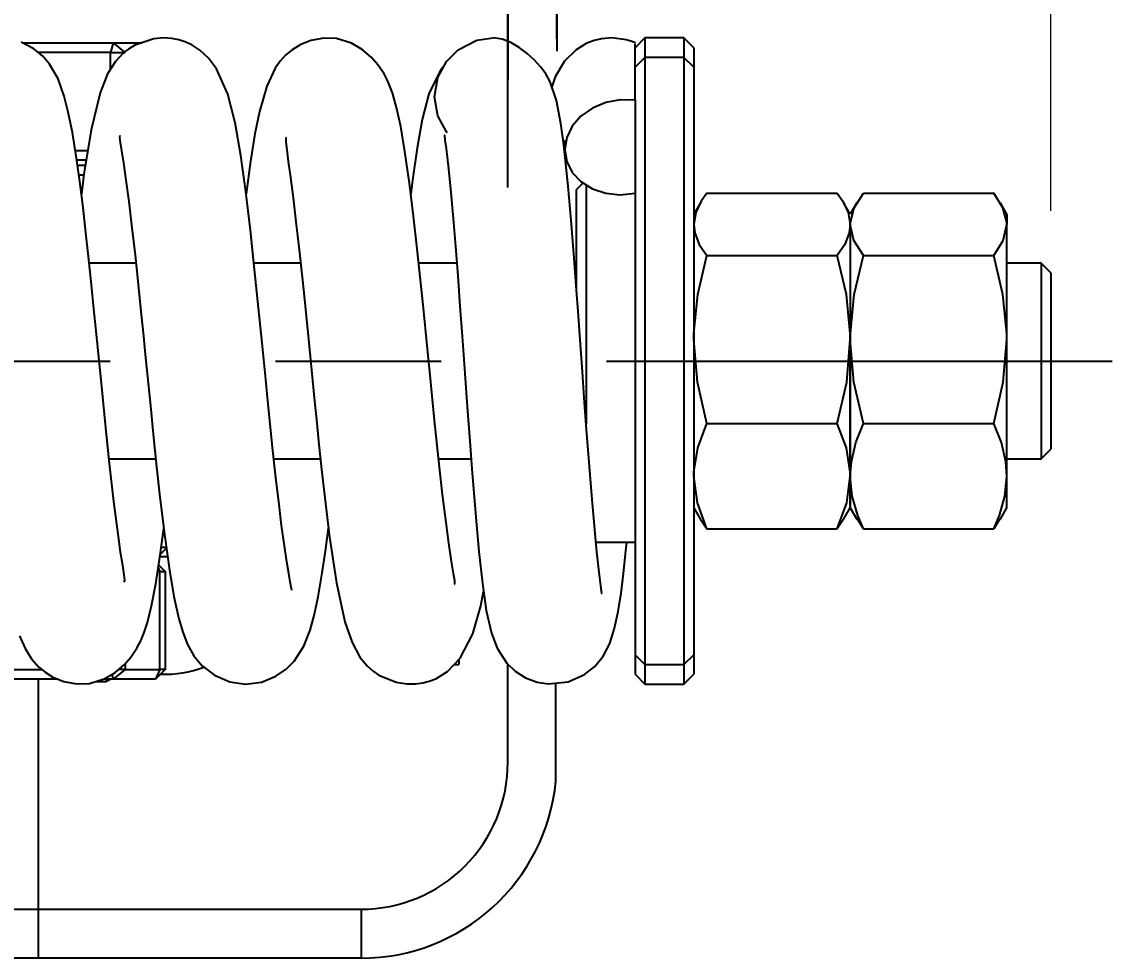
# Model space of a CAD drawing. Extents: x 4154 to 4364, y 2392 to 2546.
# Drawn here: x 4230.49 to 4239.28, y 2501.35 to 2508.89 of the extents above; entities that cross this region are included whole.
import ezdxf

# ---------------------------------------------------------------- set-up
doc = ezdxf.new("R2010")
doc.units = 0
doc.header["$LTSCALE"] = 1.5
doc.header["$MEASUREMENT"] = 0
doc.header["$PDSIZE"] = -1
doc.linetypes.add('CENTER', pattern=[10.16, 6.35, -1.27, 1.27, -1.27])
doc.layers.get('0').update_dxf_attribs({"color": 2})
doc.layers.add('1', color=7, linetype='Continuous')
doc.layers.add('SL', color=7, linetype='Continuous')
doc.styles.add('KWHS', font='ROMANS', dxfattribs={"bigfont": 'GHS'})
doc.styles.get("Standard").update_dxf_attribs({"font": 'romans.shx', "width": 0.9})
doc.dimstyles.get("Standard").update_dxf_attribs({"dimtxt": 0.18, "dimasz": 0.18, "dimexe": 0.18, "dimexo": 0.0625, "dimgap": 0.09, "dimtad": 0, "dimtih": 1, "dimtoh": 1, "dimdec": 4, "dimzin": 0, "dimdsep": 46, "dimtxsty": 'Standard', "dimcen": 0.09, "dimadec": 0, "dimazin": 0, "dimtfac": 1, "dimtdec": 4, "dimtofl": 0, "dimtmove": 0, "dimatfit": 0, "dimfxl": 1, "dimtolj": 1, "dimtzin": 0, "dimarcsym": 0})

# ---------------------------------------------------------------- blocks, each defined once
blk = doc.blocks.new('*D55')
at = {"layer": '1', "color": 1, "linetype": 'Continuous', "lineweight": 0}
for p, q in [((4171.6894, 2507.3688), (4171.6894, 2529.363)), ((4238.7834, 2507.3688), (4238.7834, 2529.363)), ((4173.1894, 2528.863), (4237.2834, 2528.863))]:
    blk.add_line(p, q, dxfattribs=at)
at = {"layer": '1', "color": 1, "linetype": 'Continuous'}
for points in [[(4173.1894, 2529.113), (4173.1894, 2528.613), (4171.6894, 2528.863)], [(4237.2834, 2529.113), (4237.2834, 2528.613), (4238.7834, 2528.863)]]:
    blk.add_solid(points, dxfattribs=at)
at = {"layer": 'Defpoints', "color": 0, "linetype": 'Continuous'}
for p in [(4238.7834, 2528.863), (4171.6894, 2506.8688), (4238.7834, 2506.8688)]:
    blk.add_point(p, dxfattribs=at)
at = {"layer": '1', "color": 1, "linetype": 'Continuous', "insert": (4205.2364, 2530.113), "char_height": 1.5, "attachment_point": 5, "style": 'KWHS'}
blk.add_mtext('\\A1;851', dxfattribs=at)

msp = doc.modelspace()

# ---------------------------------------------------------------- linework, layer by layer
at = {"color": 7, "linetype": 'Continuous'}
for p, q in [((4234.40774, 2507.55526), (4234.40774, 2514.09593)), ((4234.40774, 2514.09593), (4234.40774, 2508.42329)), ((4234.80195, 2513.96453), (4234.80195, 2508.65442)), ((4234.80195, 2508.75287), (4234.80195, 2513.96453)), ((4231.55585, 2508.75457), (4231.40204, 2508.7027)), ((4231.55585, 2508.75457), (4231.40204, 2508.7027)), ((4231.63564, 2508.761), (4231.55585, 2508.75457)), ((4231.63564, 2508.761), (4231.55585, 2508.75457)), ((4231.70087, 2508.75661), (4231.63564, 2508.761)), ((4231.70087, 2508.75661), (4231.63564, 2508.761)), ((4231.75668, 2508.74582), (4231.70087, 2508.75661)), ((4231.75668, 2508.74582), (4231.70087, 2508.75661)), ((4231.80542, 2508.73071), (4231.75668, 2508.74582)), ((4231.80542, 2508.73071), (4231.75668, 2508.74582)), ((4232.92481, 2508.75956), (4232.82188, 2508.74059)), ((4232.92481, 2508.75956), (4232.82188, 2508.74059)), ((4233.02773, 2508.75613), (4232.92481, 2508.75956)), ((4233.02773, 2508.75613), (4232.92481, 2508.75956)), ((4233.14817, 2508.71991), (4233.02773, 2508.75613)), ((4233.14817, 2508.71991), (4233.02773, 2508.75613)), ((4234.15755, 2508.7421), (4234.28954, 2508.761)), ((4234.15755, 2508.7421), (4234.28954, 2508.761)), ((4234.36132, 2508.75087), (4234.28949, 2508.761)), ((4234.28954, 2508.761), (4234.28949, 2508.76099)), ((4234.36132, 2508.75087), (4234.28949, 2508.761)), ((4234.28954, 2508.761), (4234.28949, 2508.76099)), ((4234.43134, 2508.72374), (4234.36132, 2508.75087)), ((4234.43134, 2508.72374), (4234.36132, 2508.75087)), ((4235.16361, 2508.75435), (4235.10239, 2508.73992)), ((4235.16361, 2508.75435), (4235.10239, 2508.73992)), ((4235.24674, 2508.76101), (4235.16361, 2508.75435)), ((4235.24674, 2508.76101), (4235.16361, 2508.75435)), ((4235.36209, 2508.74626), (4235.24674, 2508.76101)), ((4235.36209, 2508.74626), (4235.24674, 2508.76101)), ((4235.39833, 2508.73556), (4235.36209, 2508.74626)), ((4235.39833, 2508.73556), (4235.36209, 2508.74626)), ((4235.51152, 2508.761), (4235.43268, 2508.68216)), ((4235.51152, 2508.761), (4235.51152, 2503.55747)), ((4235.82689, 2508.761), (4235.51152, 2508.761)), ((4235.82689, 2508.761), (4235.82689, 2503.55747)), ((4235.90573, 2508.68216), (4235.82689, 2508.761)), ((4230.58908, 2508.67352), (4230.48612, 2508.72773)), ((4230.49781, 2508.72158), (4231.22843, 2508.72158)), ((4230.49781, 2508.72158), (4231.22843, 2508.72158)), ((4230.66101, 2508.61398), (4230.58908, 2508.67352)), ((4231.22843, 2508.72158), (4231.20537, 2508.64274)), ((4231.22843, 2508.72158), (4231.20537, 2508.64274)), ((4231.22843, 2508.72158), (4231.45803, 2508.72158)), ((4231.22843, 2508.72158), (4231.31888, 2508.64703)), ((4231.22843, 2508.72158), (4231.31888, 2508.64703)), ((4231.22843, 2508.72158), (4231.45803, 2508.72158)), ((4231.35033, 2508.67111), (4231.32862, 2508.65511)), ((4231.35033, 2508.67111), (4231.32862, 2508.65511)), ((4231.40204, 2508.7027), (4231.35033, 2508.67111)), ((4231.40204, 2508.7027), (4231.35033, 2508.67111)), ((4231.86216, 2508.70527), (4231.80542, 2508.73071)), ((4231.86216, 2508.70527), (4231.80542, 2508.73071)), ((4231.92688, 2508.66321), (4231.86216, 2508.70527)), ((4231.92688, 2508.66321), (4231.86216, 2508.70527)), ((4231.99699, 2508.59717), (4231.92688, 2508.66321)), ((4231.99699, 2508.59717), (4231.92688, 2508.66321)), ((4232.67038, 2508.66601), (4232.61987, 2508.62422)), ((4232.67038, 2508.66601), (4232.61987, 2508.62422)), ((4232.73403, 2508.7052), (4232.67038, 2508.66601)), ((4232.73403, 2508.7052), (4232.67038, 2508.66601)), ((4232.82188, 2508.74059), (4232.73403, 2508.7052)), ((4232.82188, 2508.74059), (4232.73403, 2508.7052)), ((4233.23424, 2508.66853), (4233.14817, 2508.71991)), ((4233.23424, 2508.66853), (4233.14817, 2508.71991)), ((4233.30687, 2508.60569), (4233.23424, 2508.66853)), ((4233.30687, 2508.60569), (4233.23424, 2508.66853)), ((4233.91241, 2508.57183), (4234.0067, 2508.66643)), ((4233.91241, 2508.57183), (4234.0067, 2508.66643)), ((4234.0067, 2508.66643), (4234.15755, 2508.7421)), ((4234.0067, 2508.66643), (4234.15755, 2508.7421)), ((4234.49932, 2508.68391), (4234.43134, 2508.72374)), ((4234.49932, 2508.68391), (4234.43134, 2508.72374)), ((4234.56355, 2508.63538), (4234.49932, 2508.68391)), ((4234.56355, 2508.63538), (4234.49932, 2508.68391)), ((4234.95794, 2508.66559), (4234.8647, 2508.57313)), ((4234.95794, 2508.66559), (4234.8647, 2508.57313)), ((4235.03909, 2508.71533), (4234.95794, 2508.66559)), ((4235.03909, 2508.71533), (4234.95794, 2508.66559)), ((4235.07307, 2508.72987), (4235.03909, 2508.71533)), ((4235.07307, 2508.72987), (4235.03909, 2508.71533)), ((4235.10239, 2508.73992), (4235.07307, 2508.72987)), ((4235.10239, 2508.73992), (4235.07307, 2508.72987)), ((4235.43539, 2508.72116), (4235.39833, 2508.73556)), ((4235.43539, 2508.72116), (4235.39833, 2508.73556)), ((4235.43268, 2508.2604), (4235.43268, 2508.71373)), ((4235.43268, 2508.2604), (4235.43268, 2508.71373)), ((4235.90573, 2508.68216), (4235.90573, 2503.63631)), ((4231.20537, 2508.64274), (4230.62627, 2508.64274)), ((4231.20537, 2508.64274), (4230.62627, 2508.64274)), ((4230.71598, 2508.55028), (4230.66101, 2508.61398)), ((4231.24552, 2508.57173), (4231.18367, 2508.47176)), ((4231.24552, 2508.57173), (4231.18367, 2508.47176)), ((4231.20537, 2508.64274), (4231.32409, 2508.64274)), ((4231.20537, 2508.50683), (4231.20537, 2508.64274)), ((4231.20537, 2508.50683), (4231.20537, 2508.64274)), ((4231.20537, 2508.64274), (4231.32409, 2508.64274)), ((4231.30641, 2508.6367), (4231.24552, 2508.57173)), ((4231.30641, 2508.6367), (4231.24552, 2508.57173)), ((4231.32862, 2508.65511), (4231.30641, 2508.6367)), ((4231.32862, 2508.65511), (4231.30641, 2508.6367)), ((4232.06014, 2508.5121), (4231.99699, 2508.59717)), ((4232.06014, 2508.5121), (4231.99699, 2508.59717)), ((4232.57433, 2508.57518), (4232.53389, 2508.51826)), ((4232.57433, 2508.57518), (4232.53389, 2508.51826)), ((4232.61987, 2508.62422), (4232.57433, 2508.57518)), ((4232.61987, 2508.62422), (4232.57433, 2508.57518)), ((4233.36138, 2508.54341), (4233.30687, 2508.60569)), ((4233.36138, 2508.54341), (4233.30687, 2508.60569)), ((4233.8436, 2508.44143), (4233.91241, 2508.57183)), ((4233.8436, 2508.44143), (4233.91241, 2508.57183)), ((4234.62174, 2508.58206), (4234.56355, 2508.63538)), ((4234.62174, 2508.58206), (4234.56355, 2508.63538)), ((4234.67183, 2508.52785), (4234.62174, 2508.58206)), ((4234.67183, 2508.52785), (4234.62174, 2508.58206)), ((4234.8647, 2508.57313), (4234.78971, 2508.44813)), ((4234.8647, 2508.57313), (4234.78971, 2508.44813)), ((4235.51152, 2508.60332), (4235.43268, 2508.52448)), ((4235.51152, 2508.60332), (4235.51152, 2503.71515)), ((4235.82689, 2508.60332), (4235.51152, 2508.60332)), ((4235.82689, 2508.60332), (4235.82689, 2503.71515)), ((4235.90573, 2508.52448), (4235.82689, 2508.60332)), ((4230.78453, 2508.43104), (4230.71598, 2508.55028)), ((4232.15277, 2508.30863), (4232.06014, 2508.5121)), ((4232.15277, 2508.30863), (4232.06014, 2508.5121)), ((4232.53389, 2508.51826), (4232.46499, 2508.37251)), ((4232.53389, 2508.51826), (4232.46499, 2508.37251)), ((4233.41077, 2508.47087), (4233.36138, 2508.54341)), ((4233.41077, 2508.47087), (4233.36138, 2508.54341)), ((4233.87123, 2508.51288), (4233.77033, 2508.31023)), ((4233.87123, 2508.51288), (4233.77033, 2508.31023)), ((4233.89704, 2508.5427), (4233.87123, 2508.51288)), ((4233.89704, 2508.5427), (4233.87123, 2508.51288)), ((4234.71359, 2508.47116), (4234.67183, 2508.52785)), ((4234.71359, 2508.47116), (4234.67183, 2508.52785)), ((4235.90573, 2508.52448), (4235.90573, 2503.79399)), ((4230.83434, 2508.29122), (4230.78453, 2508.43104)), ((4231.18367, 2508.47176), (4231.12309, 2508.31948)), ((4231.18367, 2508.47176), (4231.12309, 2508.31948)), ((4233.4408, 2508.41355), (4233.41077, 2508.47087)), ((4233.4408, 2508.41355), (4233.41077, 2508.47087)), ((4233.47737, 2508.32019), (4233.4408, 2508.41355)), ((4233.47737, 2508.32019), (4233.4408, 2508.41355)), ((4233.8181, 2508.28802), (4233.8436, 2508.44143)), ((4233.8181, 2508.28802), (4233.8436, 2508.44143)), ((4234.74824, 2508.4067), (4234.71359, 2508.47116)), ((4234.74824, 2508.4067), (4234.71359, 2508.47116)), ((4234.79928, 2508.25684), (4234.74824, 2508.4067)), ((4234.79928, 2508.25684), (4234.74824, 2508.4067)), ((4234.78971, 2508.44813), (4234.76157, 2508.36755)), ((4234.78971, 2508.44813), (4234.76157, 2508.36755)), ((4231.12309, 2508.31948), (4231.04953, 2508.02152)), ((4231.12309, 2508.31948), (4231.04953, 2508.02152)), ((4232.21229, 2508.07618), (4232.15277, 2508.30863)), ((4232.21229, 2508.07618), (4232.15277, 2508.30863)), ((4232.46499, 2508.37251), (4232.40585, 2508.16751)), ((4232.46499, 2508.37251), (4232.40585, 2508.16751)), ((4233.51142, 2508.20138), (4233.47737, 2508.32019)), ((4233.51142, 2508.20138), (4233.47737, 2508.32019)), ((4233.77033, 2508.31023), (4233.71686, 2508.10355)), ((4233.77033, 2508.31023), (4233.71686, 2508.10355)), ((4230.86666, 2508.16397), (4230.83434, 2508.29122)), ((4233.84356, 2508.13459), (4233.8181, 2508.28802)), ((4233.84356, 2508.13459), (4233.8181, 2508.28802)), ((4234.83498, 2508.07275), (4234.79928, 2508.25684)), ((4234.83498, 2508.07275), (4234.79928, 2508.25684)), ((4235.1968, 2508.24039), (4235.08869, 2508.1954)), ((4235.1968, 2508.24039), (4235.08869, 2508.1954)), ((4235.31394, 2508.26253), (4235.1968, 2508.24039)), ((4235.31394, 2508.26253), (4235.1968, 2508.24039)), ((4235.43268, 2508.2604), (4235.31394, 2508.26253)), ((4235.43268, 2508.2604), (4235.31394, 2508.26253)), ((4235.43268, 2508.2604), (4235.43268, 2508.07668)), ((4235.43268, 2508.2604), (4235.43268, 2508.07668)), ((4230.89921, 2508.00057), (4230.86666, 2508.16397)), ((4232.40585, 2508.16751), (4232.36958, 2507.98863)), ((4232.40585, 2508.16751), (4232.36958, 2507.98863)), ((4233.54474, 2508.04731), (4233.51142, 2508.20138)), ((4233.54474, 2508.04731), (4233.51142, 2508.20138)), ((4233.91233, 2508.00417), (4233.84356, 2508.13459)), ((4233.91233, 2508.00417), (4233.84356, 2508.13459)), ((4235.08869, 2508.1954), (4234.99652, 2508.13042)), ((4235.08869, 2508.1954), (4234.99652, 2508.13042)), ((4232.25682, 2507.81521), (4232.21229, 2508.07618)), ((4232.25682, 2507.81521), (4232.21229, 2508.07618)), ((4233.5791, 2507.84557), (4233.54474, 2508.04731)), ((4233.5791, 2507.84557), (4233.54474, 2508.04731)), ((4233.71686, 2508.10355), (4233.6769, 2507.87636)), ((4233.71686, 2508.10355), (4233.6769, 2507.87636)), ((4234.85549, 2507.92137), (4234.83498, 2508.07275)), ((4234.85549, 2507.92137), (4234.83498, 2508.07275)), ((4234.92613, 2508.04959), (4234.88203, 2507.95804)), ((4234.92613, 2508.04959), (4234.88203, 2507.95804)), ((4234.99652, 2508.13042), (4234.92613, 2508.04959)), ((4234.99652, 2508.13042), (4234.92613, 2508.04959)), ((4235.43268, 2508.07668), (4235.43268, 2503.63631)), ((4235.43268, 2508.07668), (4235.43268, 2503.79399)), ((4230.93275, 2507.79312), (4230.89921, 2508.00057)), ((4231.04953, 2508.02152), (4230.99217, 2507.66471)), ((4231.04953, 2508.02152), (4230.99217, 2507.66471)), ((4231.2813, 2507.97624), (4231.28003, 2507.95945)), ((4231.2813, 2507.97624), (4231.28003, 2507.95945)), ((4231.28003, 2507.95945), (4231.28512, 2507.91948)), ((4231.28003, 2507.95945), (4231.28512, 2507.91948)), ((4231.28288, 2507.97592), (4231.2813, 2507.97624)), ((4231.28288, 2507.97592), (4231.2813, 2507.97624)), ((4232.36958, 2507.98863), (4232.33416, 2507.76899)), ((4232.36958, 2507.98863), (4232.33416, 2507.76899)), ((4232.62321, 2507.95712), (4232.61936, 2507.95612)), ((4232.62321, 2507.95712), (4232.61936, 2507.95612)), ((4232.61936, 2507.95612), (4232.61946, 2507.92279)), ((4232.61936, 2507.95612), (4232.61946, 2507.92279)), ((4233.89961, 2507.97916), (4233.8969, 2507.97687)), ((4233.89961, 2507.97916), (4233.8969, 2507.97687)), ((4233.8969, 2507.97687), (4233.90139, 2507.93799)), ((4233.8969, 2507.97687), (4233.90139, 2507.93799)), ((4233.91848, 2507.99801), (4233.91233, 2508.00417)), ((4233.91848, 2507.99801), (4233.91233, 2508.00417)), ((4234.88203, 2507.95804), (4234.86701, 2507.86162)), ((4234.88203, 2507.95804), (4234.86701, 2507.86162)), ((4231.28512, 2507.91948), (4231.29581, 2507.85162)), ((4231.28512, 2507.91948), (4231.29581, 2507.85162)), ((4232.61946, 2507.92279), (4232.62632, 2507.85994)), ((4232.61946, 2507.92279), (4232.62632, 2507.85994)), ((4233.6769, 2507.87636), (4233.63706, 2507.5956)), ((4233.6769, 2507.87636), (4233.63706, 2507.5956)), ((4233.90139, 2507.93799), (4233.91019, 2507.87061)), ((4233.90139, 2507.93799), (4233.91019, 2507.87061)), ((4233.91019, 2507.87061), (4233.92872, 2507.70776)), ((4233.91019, 2507.87061), (4233.92872, 2507.70776)), ((4234.85558, 2507.92068), (4234.85549, 2507.92137)), ((4234.85558, 2507.92068), (4234.85549, 2507.92137)), ((4234.87498, 2507.74835), (4234.85558, 2507.92068)), ((4234.87498, 2507.74835), (4234.85558, 2507.92068)), ((4234.86617, 2507.93096), (4234.86228, 2507.91924)), ((4234.86617, 2507.93096), (4234.86228, 2507.91924)), ((4234.86228, 2507.91924), (4234.86266, 2507.8889)), ((4234.86228, 2507.91924), (4234.86266, 2507.8889)), ((4234.86266, 2507.8889), (4234.86938, 2507.82337)), ((4234.86266, 2507.8889), (4234.86938, 2507.82337)), ((4234.87681, 2507.93408), (4234.86617, 2507.93096)), ((4234.87681, 2507.93408), (4234.86617, 2507.93096)), ((4230.92285, 2507.85432), (4231.02265, 2507.85432)), ((4230.92285, 2507.85432), (4231.02265, 2507.85432)), ((4230.95898, 2507.60423), (4230.93275, 2507.79312)), ((4231.29581, 2507.85162), (4231.31132, 2507.75168)), ((4231.29581, 2507.85162), (4231.31132, 2507.75168)), ((4232.29673, 2507.52304), (4232.25682, 2507.81521)), ((4232.29673, 2507.52304), (4232.25682, 2507.81521)), ((4232.62632, 2507.85994), (4232.63897, 2507.76493)), ((4232.62632, 2507.85994), (4232.63897, 2507.76493)), ((4233.61484, 2507.59164), (4233.5791, 2507.84557)), ((4233.61484, 2507.59164), (4233.5791, 2507.84557)), ((4234.86701, 2507.86162), (4234.88203, 2507.76646)), ((4234.86701, 2507.86162), (4234.88203, 2507.76646)), ((4231.00997, 2507.77548), (4230.9352, 2507.77548)), ((4231.00997, 2507.77548), (4230.9352, 2507.77548)), ((4230.94067, 2507.73606), (4231.00364, 2507.73606)), ((4230.94067, 2507.73606), (4231.00364, 2507.73606)), ((4231.31132, 2507.75168), (4231.33087, 2507.61628)), ((4231.31132, 2507.75168), (4231.33087, 2507.61628)), ((4232.33416, 2507.76899), (4232.29875, 2507.50609)), ((4232.33416, 2507.76899), (4232.29875, 2507.50609)), ((4232.63897, 2507.76493), (4232.65633, 2507.6363)), ((4232.63897, 2507.76493), (4232.65633, 2507.6363)), ((4233.92872, 2507.70776), (4233.94791, 2507.5165)), ((4233.92872, 2507.70776), (4233.94791, 2507.5165)), ((4234.89289, 2507.5681), (4234.87498, 2507.74835)), ((4234.89289, 2507.5681), (4234.87498, 2507.74835)), ((4234.88203, 2507.76646), (4234.92613, 2507.67861)), ((4234.88203, 2507.76646), (4234.92613, 2507.67861)), ((4230.99121, 2507.65722), (4230.95162, 2507.65722)), ((4230.99121, 2507.65722), (4230.95162, 2507.65722)), ((4230.98516, 2507.39494), (4230.95898, 2507.60423)), ((4230.99217, 2507.66471), (4230.97159, 2507.50347)), ((4230.99217, 2507.66471), (4230.97159, 2507.50347)), ((4231.33087, 2507.61628), (4231.35377, 2507.44312)), ((4231.33087, 2507.61628), (4231.35377, 2507.44312)), ((4232.65633, 2507.6363), (4232.67732, 2507.47398)), ((4232.65633, 2507.6363), (4232.67732, 2507.47398)), ((4234.92613, 2507.67861), (4234.99652, 2507.60368)), ((4234.92613, 2507.67861), (4234.99652, 2507.60368)), ((4234.99652, 2507.60368), (4235.08869, 2507.54643)), ((4234.99652, 2507.60368), (4235.08869, 2507.54643)), ((4232.33359, 2507.21283), (4232.29673, 2507.52304)), ((4232.33359, 2507.21283), (4232.29673, 2507.52304)), ((4233.64768, 2507.32532), (4233.61484, 2507.59164)), ((4233.64768, 2507.32532), (4233.61484, 2507.59164)), ((4233.63706, 2507.5956), (4233.6258, 2507.50278)), ((4233.63706, 2507.5956), (4233.6258, 2507.50278)), ((4233.94791, 2507.5165), (4233.96686, 2507.30598)), ((4233.94791, 2507.5165), (4233.96686, 2507.30598)), ((4234.9173, 2507.2926), (4234.89289, 2507.5681)), ((4234.9173, 2507.2926), (4234.89289, 2507.5681)), ((4235.01221, 2507.59154), (4234.95963, 2507.53896)), ((4235.01221, 2507.59154), (4234.95963, 2507.53896)), ((4234.95963, 2507.53896), (4234.95963, 2506.7513)), ((4234.95963, 2507.53896), (4234.95963, 2506.7513)), ((4235.03847, 2507.57367), (4235.03847, 2505.65445)), ((4235.03847, 2507.57367), (4235.03847, 2505.65445)), ((4235.08869, 2507.54643), (4235.1968, 2507.5105)), ((4235.08869, 2507.54643), (4235.1968, 2507.5105)), ((4231.35377, 2507.44312), (4231.37942, 2507.23174)), ((4231.35377, 2507.44312), (4231.37942, 2507.23174)), ((4232.67732, 2507.47398), (4232.70098, 2507.27925)), ((4232.67732, 2507.47398), (4232.70098, 2507.27925)), ((4235.1968, 2507.5105), (4235.31394, 2507.49819)), ((4235.1968, 2507.5105), (4235.31394, 2507.49819)), ((4235.31394, 2507.49819), (4235.43268, 2507.51027)), ((4235.31394, 2507.49819), (4235.43268, 2507.51027)), ((4235.95723, 2507.43106), (4235.90573, 2507.34185)), ((4235.95723, 2507.43106), (4235.90573, 2507.34185)), ((4235.96657, 2507.44663), (4235.92184, 2507.35397)), ((4235.96657, 2507.44663), (4235.92184, 2507.35397)), ((4236.01135, 2507.51011), (4235.96657, 2507.44663)), ((4236.01135, 2507.51011), (4235.96657, 2507.44663)), ((4236.01135, 2507.51011), (4237.06156, 2507.51011)), ((4236.01135, 2507.51011), (4237.06156, 2507.51011)), ((4237.06156, 2507.51011), (4237.10635, 2507.44663)), ((4237.06156, 2507.51011), (4237.10635, 2507.44663)), ((4237.10635, 2507.44663), (4237.15108, 2507.35397)), ((4237.10635, 2507.44663), (4237.15108, 2507.35397)), ((4237.16719, 2507.34185), (4237.11569, 2507.43106)), ((4237.16719, 2507.34185), (4237.11569, 2507.43106)), ((4237.21971, 2507.43283), (4237.16719, 2507.34185)), ((4237.21971, 2507.43283), (4237.16719, 2507.34185)), ((4237.19917, 2507.39363), (4237.27282, 2507.51011)), ((4237.19917, 2507.39363), (4237.27282, 2507.51011)), ((4237.27282, 2507.51011), (4238.32302, 2507.51011)), ((4237.27282, 2507.51011), (4238.32302, 2507.51011)), ((4238.39667, 2507.39363), (4238.32302, 2507.51011)), ((4238.39667, 2507.39363), (4238.32302, 2507.51011)), ((4238.42865, 2507.34185), (4238.37613, 2507.43283)), ((4238.42865, 2507.34185), (4238.37613, 2507.43283)), ((4231.00873, 2507.19147), (4230.98516, 2507.39494)), ((4235.92184, 2507.35397), (4235.90573, 2507.25891)), ((4235.92184, 2507.35397), (4235.90573, 2507.25891)), ((4237.15108, 2507.35397), (4237.16719, 2507.25891)), ((4237.15108, 2507.35397), (4237.16719, 2507.25891)), ((4237.16776, 2507.27677), (4237.19917, 2507.39363)), ((4237.16776, 2507.27677), (4237.19917, 2507.39363)), ((4238.42808, 2507.27677), (4238.39667, 2507.39363)), ((4238.42808, 2507.27677), (4238.39667, 2507.39363)), ((4238.42865, 2507.34185), (4238.42865, 2507.25891)), ((4238.42865, 2507.34185), (4238.42865, 2507.25891)), ((4232.70098, 2507.27925), (4232.72656, 2507.05475)), ((4232.70098, 2507.27925), (4232.72656, 2507.05475)), ((4233.6772, 2507.06317), (4233.64768, 2507.32532)), ((4233.6772, 2507.06317), (4233.64768, 2507.32532)), ((4233.96686, 2507.30598), (4233.98543, 2507.08112)), ((4233.96686, 2507.30598), (4233.98543, 2507.08112)), ((4234.9391, 2507.02153), (4234.9173, 2507.2926)), ((4234.9391, 2507.02153), (4234.9173, 2507.2926)), ((4235.90573, 2507.25891), (4235.9141, 2507.19054)), ((4235.90573, 2507.25891), (4235.9141, 2507.19054)), ((4237.16719, 2507.25891), (4237.15881, 2507.19054)), ((4237.16719, 2507.25891), (4237.15881, 2507.19054)), ((4237.16719, 2507.25891), (4237.16776, 2507.27677)), ((4237.16719, 2507.25891), (4237.16776, 2507.27677)), ((4237.16719, 2507.25891), (4237.16719, 2506.33227)), ((4237.16719, 2507.25891), (4237.16719, 2506.33227)), ((4237.16719, 2507.25891), (4237.16719, 2506.33227)), ((4237.16719, 2507.25891), (4237.16719, 2506.33227)), ((4237.19618, 2507.13078), (4237.16719, 2507.25891)), ((4237.19618, 2507.13078), (4237.16719, 2507.25891)), ((4238.39966, 2507.13078), (4238.42865, 2507.25891)), ((4238.39966, 2507.13078), (4238.42865, 2507.25891)), ((4238.42865, 2507.25891), (4238.42808, 2507.27677)), ((4238.42865, 2507.25891), (4238.42808, 2507.27677)), ((4238.42865, 2506.33227), (4238.42865, 2507.25891)), ((4238.42865, 2506.33227), (4238.42865, 2507.25891)), ((4231.02968, 2507.00036), (4231.00873, 2507.19147)), ((4231.37942, 2507.23174), (4231.40435, 2507.01041)), ((4231.37942, 2507.23174), (4231.40435, 2507.01041)), ((4232.36781, 2506.89731), (4232.33359, 2507.21283)), ((4232.36781, 2506.89731), (4232.33359, 2507.21283)), ((4235.9141, 2507.19054), (4235.95053, 2507.09872)), ((4235.9141, 2507.19054), (4235.95053, 2507.09872)), ((4237.15881, 2507.19054), (4237.12239, 2507.09872)), ((4237.15881, 2507.19054), (4237.12239, 2507.09872)), ((4233.98543, 2507.08112), (4234.00378, 2506.8449)), ((4233.98543, 2507.08112), (4234.00378, 2506.8449)), ((4235.95053, 2507.09872), (4236.01135, 2507.0077)), ((4235.95053, 2507.09872), (4236.01135, 2507.0077)), ((4237.12239, 2507.09872), (4237.06156, 2507.0077)), ((4237.12239, 2507.09872), (4237.06156, 2507.0077)), ((4237.27282, 2507.0077), (4237.19618, 2507.13078)), ((4237.27282, 2507.0077), (4237.19618, 2507.13078)), ((4238.32302, 2507.0077), (4238.39966, 2507.13078)), ((4238.32302, 2507.0077), (4238.39966, 2507.13078)), ((4231.05367, 2506.77181), (4231.02968, 2507.00036)), ((4231.40435, 2507.01041), (4231.42653, 2506.8027)), ((4231.40435, 2507.01041), (4231.42653, 2506.8027)), ((4232.72656, 2507.05475), (4232.75293, 2506.8096)), ((4232.72656, 2507.05475), (4232.75293, 2506.8096)), ((4233.70361, 2506.81417), (4233.6772, 2507.06317)), ((4233.70361, 2506.81417), (4233.6772, 2507.06317)), ((4234.95859, 2506.76386), (4234.9391, 2507.02153)), ((4234.95859, 2506.76386), (4234.9391, 2507.02153)), ((4235.93771, 2506.6945), (4236.01135, 2507.0077)), ((4235.93771, 2506.6945), (4236.01135, 2507.0077)), ((4236.01135, 2507.0077), (4237.06156, 2507.0077)), ((4236.01135, 2507.0077), (4237.06156, 2507.0077)), ((4237.13521, 2506.6945), (4237.06156, 2507.0077)), ((4237.13521, 2506.6945), (4237.06156, 2507.0077)), ((4237.19917, 2506.6945), (4237.27282, 2507.0077)), ((4237.19917, 2506.6945), (4237.27282, 2507.0077)), ((4237.27282, 2507.0077), (4238.32302, 2507.0077)), ((4237.27282, 2507.0077), (4238.32302, 2507.0077)), ((4238.39667, 2506.6945), (4238.32302, 2507.0077)), ((4238.39667, 2506.6945), (4238.32302, 2507.0077)), ((4231.41105, 2506.94765), (4231.03521, 2506.94765)), ((4231.41105, 2506.94765), (4231.03521, 2506.94765)), ((4232.73808, 2506.94765), (4232.36235, 2506.94765)), ((4232.73808, 2506.94765), (4232.36235, 2506.94765)), ((4233.9958, 2506.94765), (4233.68945, 2506.94765)), ((4233.9958, 2506.94765), (4233.68945, 2506.94765)), ((4234.95963, 2506.94765), (4234.94469, 2506.94765)), ((4234.95963, 2506.94765), (4234.94469, 2506.94765)), ((4238.7046, 2506.94765), (4238.42865, 2506.94765)), ((4238.7046, 2506.94765), (4238.7046, 2505.37082)), ((4238.78344, 2506.86881), (4238.7046, 2506.94765)), ((4232.39972, 2506.58647), (4232.36781, 2506.89731)), ((4232.39972, 2506.58647), (4232.36781, 2506.89731)), ((4233.72707, 2506.58461), (4233.70361, 2506.81417)), ((4233.72707, 2506.58461), (4233.70361, 2506.81417)), ((4234.00378, 2506.8449), (4234.02187, 2506.60173)), ((4234.00378, 2506.8449), (4234.02187, 2506.60173)), ((4238.78344, 2506.86881), (4238.78344, 2505.44966)), ((4231.07331, 2506.57893), (4231.05367, 2506.77181)), ((4231.42653, 2506.8027), (4231.45169, 2506.55808)), ((4231.42653, 2506.8027), (4231.45169, 2506.55808)), ((4232.75293, 2506.8096), (4232.77686, 2506.57768)), ((4232.75293, 2506.8096), (4232.77686, 2506.57768)), ((4234.97615, 2506.52351), (4234.95859, 2506.76386)), ((4234.97615, 2506.52351), (4234.95859, 2506.76386)), ((4235.9063, 2506.38031), (4235.93771, 2506.6945)), ((4235.9063, 2506.38031), (4235.93771, 2506.6945)), ((4237.16661, 2506.38031), (4237.13521, 2506.6945)), ((4237.16661, 2506.38031), (4237.13521, 2506.6945)), ((4237.16776, 2506.38031), (4237.19917, 2506.6945)), ((4237.16776, 2506.38031), (4237.19917, 2506.6945)), ((4238.42808, 2506.38031), (4238.39667, 2506.6945)), ((4238.42808, 2506.38031), (4238.39667, 2506.6945)), ((4231.08873, 2506.42514), (4231.07331, 2506.57893)), ((4231.45169, 2506.55808), (4231.47167, 2506.35934)), ((4231.45169, 2506.55808), (4231.47167, 2506.35934)), ((4232.42785, 2506.305), (4232.39972, 2506.58647)), ((4232.42785, 2506.305), (4232.39972, 2506.58647)), ((4232.77686, 2506.57768), (4232.80415, 2506.30602)), ((4232.77686, 2506.57768), (4232.80415, 2506.30602)), ((4233.757, 2506.28497), (4233.72707, 2506.58461)), ((4233.757, 2506.28497), (4233.72707, 2506.58461)), ((4234.02187, 2506.60173), (4234.03951, 2506.35811)), ((4234.02187, 2506.60173), (4234.03951, 2506.35811)), ((4234.99274, 2506.29217), (4234.97615, 2506.52351)), ((4234.99274, 2506.29217), (4234.97615, 2506.52351)), ((4231.10947, 2506.21649), (4231.08873, 2506.42514)), ((4235.90573, 2506.33227), (4235.9063, 2506.38031)), ((4235.90573, 2506.33227), (4235.9063, 2506.38031)), ((4237.16719, 2506.33227), (4237.16661, 2506.38031)), ((4237.16719, 2506.33227), (4237.16661, 2506.38031)), ((4237.16719, 2506.33227), (4237.16776, 2506.38031)), ((4237.16719, 2506.33227), (4237.16776, 2506.38031)), ((4238.42865, 2506.33227), (4238.42808, 2506.38031)), ((4238.42865, 2506.33227), (4238.42808, 2506.38031)), ((4231.47167, 2506.35934), (4231.48634, 2506.2119)), ((4231.47167, 2506.35934), (4231.48634, 2506.2119)), ((4232.44364, 2506.14587), (4232.42785, 2506.305)), ((4232.44364, 2506.14587), (4232.42785, 2506.305)), ((4232.80415, 2506.30602), (4232.82609, 2506.08517)), ((4232.80415, 2506.30602), (4232.82609, 2506.08517)), ((4234.03951, 2506.35811), (4234.061, 2506.05729)), ((4234.03951, 2506.35811), (4234.061, 2506.05729)), ((4235.00853, 2506.0709), (4234.99274, 2506.29217)), ((4235.00853, 2506.0709), (4234.99274, 2506.29217)), ((4235.93472, 2505.98774), (4235.90573, 2506.33227)), ((4235.93472, 2505.98774), (4235.90573, 2506.33227)), ((4237.1382, 2505.98774), (4237.16719, 2506.33227)), ((4237.1382, 2505.98774), (4237.16719, 2506.33227)), ((4237.16719, 2506.33227), (4237.16719, 2505.23259)), ((4237.16719, 2505.23259), (4237.16719, 2506.33227)), ((4237.16719, 2506.33227), (4237.16719, 2505.23259)), ((4237.16719, 2505.23259), (4237.16719, 2506.33227)), ((4237.19618, 2505.98774), (4237.16719, 2506.33227)), ((4237.19618, 2505.98774), (4237.16719, 2506.33227)), ((4238.39966, 2505.98774), (4238.42865, 2506.33227)), ((4238.39966, 2505.98774), (4238.42865, 2506.33227)), ((4238.42865, 2505.23259), (4238.42865, 2506.33227)), ((4238.42865, 2505.23259), (4238.42865, 2506.33227)), ((4231.13555, 2505.95431), (4231.10947, 2506.21649)), ((4231.48634, 2506.2119), (4231.49637, 2506.11085)), ((4231.48634, 2506.2119), (4231.49637, 2506.11085)), ((4233.78343, 2506.01889), (4233.757, 2506.28497)), ((4233.78343, 2506.01889), (4233.757, 2506.28497)), ((4231.49637, 2506.11085), (4231.5094, 2505.97969)), ((4231.49637, 2506.11085), (4231.5094, 2505.97969)), ((4232.45709, 2506.01057), (4232.44364, 2506.14587)), ((4232.45709, 2506.01057), (4232.44364, 2506.14587)), ((4232.82609, 2506.08517), (4232.84259, 2505.91907)), ((4232.82609, 2506.08517), (4232.84259, 2505.91907)), ((4234.061, 2506.05729), (4234.08017, 2505.78988)), ((4234.061, 2506.05729), (4234.08017, 2505.78988)), ((4235.02352, 2505.86201), (4235.00853, 2506.0709)), ((4235.02352, 2505.86201), (4235.00853, 2506.0709)), ((4231.16655, 2505.64789), (4231.13555, 2505.95431)), ((4231.5094, 2505.97969), (4231.5275, 2505.79836)), ((4231.5094, 2505.97969), (4231.5275, 2505.79836)), ((4232.47169, 2505.86473), (4232.45709, 2506.01057)), ((4232.47169, 2505.86473), (4232.45709, 2506.01057)), ((4233.80054, 2505.84796), (4233.78343, 2506.01889)), ((4233.80054, 2505.84796), (4233.78343, 2506.01889)), ((4236.01135, 2505.65683), (4235.93472, 2505.98774)), ((4236.01135, 2505.65683), (4235.93472, 2505.98774)), ((4237.06156, 2505.65683), (4237.1382, 2505.98774)), ((4237.06156, 2505.65683), (4237.1382, 2505.98774)), ((4237.27282, 2505.65683), (4237.19618, 2505.98774)), ((4237.27282, 2505.65683), (4237.19618, 2505.98774)), ((4238.32302, 2505.65683), (4238.39966, 2505.98774)), ((4238.32302, 2505.65683), (4238.39966, 2505.98774)), ((4232.49034, 2505.68065), (4232.47169, 2505.86473)), ((4232.49034, 2505.68065), (4232.47169, 2505.86473)), ((4232.84259, 2505.91907), (4232.85364, 2505.80849)), ((4232.84259, 2505.91907), (4232.85364, 2505.80849)), ((4233.81723, 2505.68337), (4233.80054, 2505.84796)), ((4233.81723, 2505.68337), (4233.80054, 2505.84796)), ((4235.03955, 2505.64223), (4235.02352, 2505.86201)), ((4235.03955, 2505.64223), (4235.02352, 2505.86201)), ((4231.5275, 2505.79836), (4231.55072, 2505.56927)), ((4231.5275, 2505.79836), (4231.55072, 2505.56927)), ((4232.85364, 2505.80849), (4232.86566, 2505.68916)), ((4232.85364, 2505.80849), (4232.86566, 2505.68916)), ((4234.08017, 2505.78988), (4234.10047, 2505.51267)), ((4234.08017, 2505.78988), (4234.10047, 2505.51267)), ((4232.51294, 2505.46299), (4232.49034, 2505.68065)), ((4232.51294, 2505.46299), (4232.49034, 2505.68065)), ((4232.86566, 2505.68916), (4232.88368, 2505.51297)), ((4232.86566, 2505.68916), (4232.88368, 2505.51297)), ((4233.83552, 2505.50695), (4233.81723, 2505.68337)), ((4233.83552, 2505.50695), (4233.81723, 2505.68337)), ((4231.19973, 2505.3333), (4231.16655, 2505.64789)), ((4235.0596, 2505.37571), (4235.03955, 2505.64223)), ((4235.0596, 2505.37571), (4235.03955, 2505.64223)), ((4235.93771, 2505.46011), (4236.01135, 2505.65683)), ((4235.93771, 2505.46011), (4236.01135, 2505.65683)), ((4236.01135, 2505.65683), (4237.06156, 2505.65683)), ((4236.01135, 2505.65683), (4237.06156, 2505.65683)), ((4237.13521, 2505.46011), (4237.06156, 2505.65683)), ((4237.13521, 2505.46011), (4237.06156, 2505.65683)), ((4237.21199, 2505.50311), (4237.27282, 2505.65683)), ((4237.21199, 2505.50311), (4237.27282, 2505.65683)), ((4237.27282, 2505.65683), (4238.32302, 2505.65683)), ((4237.27282, 2505.65683), (4238.32302, 2505.65683)), ((4238.38385, 2505.50311), (4238.32302, 2505.65683)), ((4238.38385, 2505.50311), (4238.32302, 2505.65683)), ((4231.55072, 2505.56927), (4231.57808, 2505.30791)), ((4231.55072, 2505.56927), (4231.57808, 2505.30791)), ((4232.88368, 2505.51297), (4232.90777, 2505.28438)), ((4232.88368, 2505.51297), (4232.90777, 2505.28438)), ((4233.85715, 2505.30495), (4233.83552, 2505.50695)), ((4233.85715, 2505.30495), (4233.83552, 2505.50695)), ((4234.10047, 2505.51267), (4234.11732, 2505.29063)), ((4234.10047, 2505.51267), (4234.11732, 2505.29063)), ((4237.17557, 2505.34804), (4237.21199, 2505.50311)), ((4237.17557, 2505.34804), (4237.21199, 2505.50311)), ((4238.42027, 2505.34804), (4238.38385, 2505.50311)), ((4238.42027, 2505.34804), (4238.38385, 2505.50311)), ((4232.53933, 2505.21949), (4232.51294, 2505.46299)), ((4232.53933, 2505.21949), (4232.51294, 2505.46299)), ((4235.9063, 2505.26277), (4235.93771, 2505.46011)), ((4235.9063, 2505.26277), (4235.93771, 2505.46011)), ((4237.16661, 2505.26277), (4237.13521, 2505.46011)), ((4237.16661, 2505.26277), (4237.13521, 2505.46011)), ((4238.7046, 2505.37082), (4238.78344, 2505.44966)), ((4231.19577, 2505.37082), (4231.57149, 2505.37082)), ((4231.19577, 2505.37082), (4231.57149, 2505.37082)), ((4231.23439, 2505.0275), (4231.19973, 2505.3333)), ((4232.52292, 2505.37082), (4232.89866, 2505.37082)), ((4232.52292, 2505.37082), (4232.89866, 2505.37082)), ((4233.85009, 2505.37082), (4234.11123, 2505.37082)), ((4233.85009, 2505.37082), (4234.11123, 2505.37082)), ((4235.08341, 2505.07682), (4235.0596, 2505.37571)), ((4235.08341, 2505.07682), (4235.0596, 2505.37571)), ((4237.16719, 2505.23259), (4237.17557, 2505.34804)), ((4237.16719, 2505.23259), (4237.17557, 2505.34804)), ((4238.42865, 2505.23259), (4238.42027, 2505.34804)), ((4238.42865, 2505.23259), (4238.42027, 2505.34804)), ((4238.42865, 2505.37082), (4238.7046, 2505.37082)), ((4231.57808, 2505.30791), (4231.60503, 2505.06354)), ((4231.57808, 2505.30791), (4231.60503, 2505.06354)), ((4232.90777, 2505.28438), (4232.93801, 2505.01284)), ((4232.90777, 2505.28438), (4232.93801, 2505.01284)), ((4233.88194, 2505.08496), (4233.85715, 2505.30495)), ((4233.88194, 2505.08496), (4233.85715, 2505.30495)), ((4234.11732, 2505.29063), (4234.13548, 2505.06276)), ((4234.11732, 2505.29063), (4234.13548, 2505.06276)), ((4235.90573, 2505.23259), (4235.9063, 2505.26277)), ((4235.90573, 2505.23259), (4235.9063, 2505.26277)), ((4235.93472, 2505.0162), (4235.90573, 2505.23259)), ((4235.93472, 2505.0162), (4235.90573, 2505.23259)), ((4237.1382, 2505.0162), (4237.16719, 2505.23259)), ((4237.1382, 2505.0162), (4237.16719, 2505.23259)), ((4237.16719, 2505.23259), (4237.16661, 2505.26277)), ((4237.16719, 2505.23259), (4237.16661, 2505.26277)), ((4237.16719, 2505.23259), (4237.16719, 2504.97661)), ((4237.16719, 2504.97661), (4237.16719, 2505.23259)), ((4237.16719, 2505.23259), (4237.16719, 2504.97661)), ((4237.16719, 2504.97661), (4237.16719, 2505.23259)), ((4237.1833, 2505.07204), (4237.16719, 2505.23259)), ((4237.1833, 2505.07204), (4237.16719, 2505.23259)), ((4238.41254, 2505.07204), (4238.42865, 2505.23259)), ((4238.41254, 2505.07204), (4238.42865, 2505.23259)), ((4238.42865, 2504.97661), (4238.42865, 2505.23259)), ((4238.42865, 2504.97661), (4238.42865, 2505.23259)), ((4232.56149, 2505.02679), (4232.53933, 2505.21949)), ((4232.56149, 2505.02679), (4232.53933, 2505.21949)), ((4231.60503, 2505.06354), (4231.64383, 2504.74208)), ((4231.60503, 2505.06354), (4231.64383, 2504.74208)), ((4233.90962, 2504.85771), (4233.88194, 2505.08496)), ((4233.90962, 2504.85771), (4233.88194, 2505.08496)), ((4234.13548, 2505.06276), (4234.15458, 2504.83936)), ((4234.13548, 2505.06276), (4234.15458, 2504.83936)), ((4235.11052, 2504.76947), (4235.08341, 2505.07682)), ((4235.11052, 2504.76947), (4235.08341, 2505.07682)), ((4237.22803, 2504.91556), (4237.1833, 2505.07204)), ((4237.22803, 2504.91556), (4237.1833, 2505.07204)), ((4238.36781, 2504.91556), (4238.41254, 2505.07204)), ((4238.36781, 2504.91556), (4238.41254, 2505.07204)), ((4231.2701, 2504.74618), (4231.23439, 2505.0275)), ((4232.58537, 2504.83434), (4232.56149, 2505.02679)), ((4232.58537, 2504.83434), (4232.56149, 2505.02679)), ((4232.93801, 2505.01284), (4232.97138, 2504.73994)), ((4232.93801, 2505.01284), (4232.97138, 2504.73994)), ((4235.90573, 2504.97661), (4235.95723, 2504.88741)), ((4235.90573, 2504.97661), (4235.95723, 2504.88741)), ((4236.01135, 2504.80836), (4235.93472, 2505.0162)), ((4236.01135, 2504.80836), (4235.93472, 2505.0162)), ((4237.06156, 2504.80836), (4237.1382, 2505.0162)), ((4237.06156, 2504.80836), (4237.1382, 2505.0162)), ((4237.11569, 2504.88741), (4237.16719, 2504.97661)), ((4237.11569, 2504.88741), (4237.16719, 2504.97661)), ((4237.16719, 2504.97661), (4237.21971, 2504.88564)), ((4237.16719, 2504.97661), (4237.21971, 2504.88564)), ((4238.37613, 2504.88564), (4238.42865, 2504.97661)), ((4238.37613, 2504.88564), (4238.42865, 2504.97661)), ((4235.95771, 2504.88864), (4236.01135, 2504.80836)), ((4235.95771, 2504.88864), (4236.01135, 2504.80836)), ((4237.11521, 2504.88864), (4237.06156, 2504.80836)), ((4237.11521, 2504.88864), (4237.06156, 2504.80836)), ((4237.22282, 2504.88744), (4237.27282, 2504.80836)), ((4237.22282, 2504.88744), (4237.27282, 2504.80836)), ((4237.27282, 2504.80836), (4237.22803, 2504.91556)), ((4237.27282, 2504.80836), (4237.22803, 2504.91556)), ((4238.32302, 2504.80836), (4238.36781, 2504.91556)), ((4238.32302, 2504.80836), (4238.36781, 2504.91556)), ((4238.37302, 2504.88744), (4238.32302, 2504.80836)), ((4238.37302, 2504.88744), (4238.32302, 2504.80836)), ((4231.63246, 2504.79182), (4231.63515, 2504.81396)), ((4232.60763, 2504.67089), (4232.58537, 2504.83434)), ((4232.60763, 2504.67089), (4232.58537, 2504.83434)), ((4232.93824, 2504.62881), (4232.96236, 2504.81371)), ((4232.93824, 2504.62881), (4232.96236, 2504.81371)), ((4233.93209, 2504.69089), (4233.90962, 2504.85771)), ((4233.93209, 2504.69089), (4233.90962, 2504.85771)), ((4234.15458, 2504.83936), (4234.17466, 2504.62596)), ((4234.15458, 2504.83936), (4234.17466, 2504.62596)), ((4236.01135, 2504.80836), (4237.06156, 2504.80836)), ((4236.01135, 2504.80836), (4237.06156, 2504.80836)), ((4237.27282, 2504.80836), (4238.32302, 2504.80836)), ((4237.27282, 2504.80836), (4238.32302, 2504.80836)), ((4231.28818, 2504.62009), (4231.2701, 2504.74618)), ((4231.60619, 2504.59448), (4231.63246, 2504.79182)), ((4231.64383, 2504.74208), (4231.68096, 2504.47586)), ((4231.64383, 2504.74208), (4231.68096, 2504.47586)), ((4232.97138, 2504.73994), (4233.02651, 2504.3715)), ((4232.97138, 2504.73994), (4233.02651, 2504.3715)), ((4235.12506, 2504.62345), (4235.11052, 2504.76947)), ((4235.12506, 2504.62345), (4235.11052, 2504.76947)), ((4231.30494, 2504.51317), (4231.28818, 2504.62009)), ((4231.60694, 2504.60009), (4231.65642, 2504.65182)), ((4231.60694, 2504.60009), (4231.65642, 2504.65182)), ((4231.61508, 2504.66125), (4231.6551, 2504.66125)), ((4231.61508, 2504.66125), (4231.6551, 2504.66125)), ((4232.62691, 2504.54307), (4232.60763, 2504.67089)), ((4232.62691, 2504.54307), (4232.60763, 2504.67089)), ((4232.91245, 2504.45276), (4232.93824, 2504.62881)), ((4232.91245, 2504.45276), (4232.93824, 2504.62881)), ((4233.95397, 2504.54575), (4233.93209, 2504.69089)), ((4233.95397, 2504.54575), (4233.93209, 2504.69089)), ((4234.17466, 2504.62596), (4234.20317, 2504.36675)), ((4234.17466, 2504.62596), (4234.20317, 2504.36675)), ((4235.11737, 2504.70067), (4235.43268, 2504.70067)), ((4235.11737, 2504.70067), (4235.43268, 2504.70067)), ((4235.13828, 2504.50317), (4235.12506, 2504.62345)), ((4235.13828, 2504.50317), (4235.12506, 2504.62345)), ((4235.3395, 2504.44886), (4235.35883, 2504.63127)), ((4235.3395, 2504.44886), (4235.35883, 2504.63127)), ((4235.35883, 2504.63127), (4235.36536, 2504.70067)), ((4235.35883, 2504.63127), (4235.36536, 2504.70067)), ((4231.57077, 2504.36419), (4231.60619, 2504.59448)), ((4231.67396, 2504.58241), (4231.60661, 2504.58241)), ((4231.67396, 2504.58241), (4231.60661, 2504.58241)), ((4232.64288, 2504.44776), (4232.62691, 2504.54307)), ((4232.64288, 2504.44776), (4232.62691, 2504.54307)), ((4233.97037, 2504.447), (4233.95397, 2504.54575)), ((4233.97037, 2504.447), (4233.95397, 2504.54575)), ((4231.3169, 2504.4377), (4231.30494, 2504.51317)), ((4231.60339, 2504.46415), (4231.58614, 2504.46415)), ((4231.60339, 2504.46415), (4231.58614, 2504.46415)), ((4231.59068, 2504.49366), (4231.60339, 2504.46415)), ((4231.59068, 2504.49366), (4231.60339, 2504.46415)), ((4231.59443, 2504.51801), (4231.64829, 2504.46415)), ((4231.59443, 2504.51801), (4231.64829, 2504.46415)), ((4231.60339, 2503.67573), (4231.60339, 2504.46415)), ((4231.60339, 2504.46415), (4231.64829, 2504.46415)), ((4231.60339, 2504.46415), (4231.64829, 2504.46415)), ((4231.60339, 2503.67573), (4231.60339, 2504.46415)), ((4231.64829, 2504.46415), (4231.64829, 2503.67573)), ((4231.64829, 2504.46415), (4231.64829, 2503.67573)), ((4231.68096, 2504.47586), (4231.71691, 2504.26243)), ((4231.68096, 2504.47586), (4231.71691, 2504.26243)), ((4232.65517, 2504.38118), (4232.64288, 2504.44776)), ((4232.65517, 2504.38118), (4232.64288, 2504.44776)), ((4232.87931, 2504.2604), (4232.91245, 2504.45276)), ((4232.87931, 2504.2604), (4232.91245, 2504.45276)), ((4233.98007, 2504.38859), (4233.97037, 2504.447)), ((4233.98007, 2504.38859), (4233.97037, 2504.447)), ((4235.14916, 2504.41326), (4235.13828, 2504.50317)), ((4235.14916, 2504.41326), (4235.13828, 2504.50317)), ((4235.31971, 2504.28873), (4235.3395, 2504.44886)), ((4235.31971, 2504.28873), (4235.3395, 2504.44886)), ((4231.31609, 2504.37795), (4231.32151, 2504.39311)), ((4231.32151, 2504.39311), (4231.3169, 2504.4377)), ((4231.53713, 2504.18816), (4231.57077, 2504.36419)), ((4232.66339, 2504.33919), (4232.65517, 2504.38118)), ((4232.66339, 2504.33919), (4232.65517, 2504.38118)), ((4233.02651, 2504.3715), (4233.09557, 2504.05929)), ((4233.02651, 2504.3715), (4233.09557, 2504.05929)), ((4233.97891, 2504.36273), (4233.98177, 2504.3629)), ((4233.97891, 2504.36273), (4233.98177, 2504.3629)), ((4233.98177, 2504.3629), (4233.98007, 2504.38859)), ((4233.98177, 2504.3629), (4233.98007, 2504.38859)), ((4234.20317, 2504.36675), (4234.2344, 2504.14882)), ((4234.20317, 2504.36675), (4234.2344, 2504.14882)), ((4235.15745, 2504.34995), (4235.14916, 2504.41326)), ((4235.15745, 2504.34995), (4235.14916, 2504.41326)), ((4232.66714, 2504.31754), (4232.66339, 2504.33919)), ((4232.66714, 2504.31754), (4232.66339, 2504.33919)), ((4232.66628, 2504.31318), (4232.66714, 2504.31754)), ((4232.66628, 2504.31318), (4232.66714, 2504.31754)), ((4234.19158, 2504.18801), (4234.21247, 2504.30184)), ((4234.19158, 2504.18801), (4234.21247, 2504.30184)), ((4235.16514, 2504.28714), (4235.15745, 2504.34995)), ((4235.16514, 2504.28714), (4235.15745, 2504.34995)), ((4235.16311, 2504.28308), (4235.16514, 2504.28714)), ((4235.16311, 2504.28308), (4235.16514, 2504.28714)), ((4235.29718, 2504.1427), (4235.31971, 2504.28873)), ((4235.29718, 2504.1427), (4235.31971, 2504.28873)), ((4231.50368, 2504.05333), (4231.53713, 2504.18816)), ((4231.71691, 2504.26243), (4231.75641, 2504.0827)), ((4231.71691, 2504.26243), (4231.75641, 2504.0827)), ((4232.84692, 2504.10959), (4232.87931, 2504.2604)), ((4232.84692, 2504.10959), (4232.87931, 2504.2604)), ((4234.12631, 2503.96133), (4234.19158, 2504.18801)), ((4234.12631, 2503.96133), (4234.19158, 2504.18801)), ((4232.81451, 2503.99242), (4232.84692, 2504.10959)), ((4232.81451, 2503.99242), (4232.84692, 2504.10959)), ((4234.2344, 2504.14882), (4234.27525, 2503.96623)), ((4234.2344, 2504.14882), (4234.27525, 2503.96623)), ((4235.26836, 2504.00773), (4235.29718, 2504.1427)), ((4235.26836, 2504.00773), (4235.29718, 2504.1427)), ((4231.47762, 2503.97237), (4231.50368, 2504.05333)), ((4231.75641, 2504.0827), (4231.78838, 2503.97512)), ((4231.75641, 2504.0827), (4231.78838, 2503.97512)), ((4233.09557, 2504.05929), (4233.15386, 2503.89106)), ((4233.09557, 2504.05929), (4233.15386, 2503.89106)), ((4235.22852, 2503.88436), (4235.26836, 2504.00773)), ((4235.22852, 2503.88436), (4235.26836, 2504.00773)), ((4230.47416, 2503.94618), (4230.51865, 2503.84358)), ((4231.44989, 2503.90454), (4231.47762, 2503.97237)), ((4231.78838, 2503.97512), (4231.82772, 2503.87673)), ((4231.78838, 2503.97512), (4231.82772, 2503.87673)), ((4232.76403, 2503.86317), (4232.81451, 2503.99242)), ((4232.76403, 2503.86317), (4232.81451, 2503.99242)), ((4234.02409, 2503.76662), (4234.12631, 2503.96133)), ((4234.02409, 2503.76662), (4234.12631, 2503.96133)), ((4234.27525, 2503.96623), (4234.32102, 2503.84548)), ((4234.27525, 2503.96623), (4234.32102, 2503.84548)), ((4230.51865, 2503.84358), (4230.56938, 2503.76156)), ((4231.3703, 2503.77462), (4231.41986, 2503.8473)), ((4231.41986, 2503.8473), (4231.44989, 2503.90454)), ((4231.82772, 2503.87673), (4231.87916, 2503.78527)), ((4231.82772, 2503.87673), (4231.87916, 2503.78527)), ((4232.68498, 2503.74061), (4232.76403, 2503.86317)), ((4232.68498, 2503.74061), (4232.76403, 2503.86317)), ((4233.15386, 2503.89106), (4233.21563, 2503.77534)), ((4233.15386, 2503.89106), (4233.21563, 2503.77534)), ((4234.32102, 2503.84548), (4234.3993, 2503.72571)), ((4234.32102, 2503.84548), (4234.3993, 2503.72571)), ((4235.1756, 2503.78128), (4235.22852, 2503.88436)), ((4235.1756, 2503.78128), (4235.22852, 2503.88436)), ((4230.56938, 2503.76156), (4230.62894, 2503.69444)), ((4231.31567, 2503.71232), (4231.3703, 2503.77462)), ((4231.87916, 2503.78527), (4231.9453, 2503.70551)), ((4231.87916, 2503.78527), (4231.9453, 2503.70551)), ((4232.62303, 2503.67807), (4232.68498, 2503.74061)), ((4232.62303, 2503.67807), (4232.68498, 2503.74061)), ((4233.21563, 2503.77534), (4233.27703, 2503.70061)), ((4233.21563, 2503.77534), (4233.27703, 2503.70061)), ((4233.92126, 2503.65813), (4234.02409, 2503.76662)), ((4233.92126, 2503.65813), (4234.02409, 2503.76662)), ((4234.01354, 2503.75548), (4234.01354, 2503.71515)), ((4235.10888, 2503.69889), (4235.1756, 2503.78128)), ((4235.10888, 2503.69889), (4235.1756, 2503.78128)), ((4235.43268, 2503.79399), (4235.51152, 2503.71515)), ((4235.82689, 2503.71515), (4235.90573, 2503.79399)), ((4229.9566, 2503.67573), (4230.65154, 2503.67573)), ((4230.62894, 2503.69444), (4230.67946, 2503.65262)), ((4230.67946, 2503.65262), (4230.74303, 2503.61344)), ((4231.32409, 2503.67573), (4231.22843, 2503.59689)), ((4231.32409, 2503.67573), (4231.22843, 2503.59689)), ((4231.24291, 2503.64952), (4231.31567, 2503.71232)), ((4231.32409, 2503.67573), (4231.27328, 2503.67573)), ((4231.32409, 2503.67573), (4231.27328, 2503.67573)), ((4231.32409, 2503.72193), (4231.32409, 2503.67573)), ((4231.32409, 2503.72193), (4231.32409, 2503.67573)), ((4231.32409, 2503.67573), (4231.60339, 2503.67573)), ((4231.32409, 2503.67573), (4231.60339, 2503.67573)), ((4231.64829, 2503.67573), (4231.56945, 2503.59689)), ((4231.60339, 2503.67573), (4231.56945, 2503.59689)), ((4231.60339, 2503.67573), (4231.56945, 2503.59689)), ((4231.64829, 2503.67573), (4231.56945, 2503.59689)), ((4231.64829, 2503.67573), (4231.60339, 2503.67573)), ((4231.64829, 2503.67573), (4231.60339, 2503.67573)), ((4231.9453, 2503.70551), (4232.04442, 2503.6282)), ((4231.9453, 2503.70551), (4232.04442, 2503.6282)), ((4232.53971, 2503.62018), (4232.62303, 2503.67807)), ((4232.53971, 2503.62018), (4232.62303, 2503.67807)), ((4233.27703, 2503.70061), (4233.32176, 2503.66153)), ((4233.27703, 2503.70061), (4233.32176, 2503.66153)), ((4233.32176, 2503.66153), (4233.36736, 2503.63027)), ((4233.32176, 2503.66153), (4233.36736, 2503.63027)), ((4233.8265, 2503.60023), (4233.92126, 2503.65813)), ((4233.8265, 2503.60023), (4233.92126, 2503.65813)), ((4233.97857, 2503.71515), (4234.01354, 2503.71515)), ((4234.3993, 2503.72571), (4234.46554, 2503.6625)), ((4234.3993, 2503.72571), (4234.46554, 2503.6625)), ((4234.46554, 2503.6625), (4234.55039, 2503.60853)), ((4234.46554, 2503.6625), (4234.55039, 2503.60853)), ((4235.02678, 2503.63337), (4235.10888, 2503.69889)), ((4235.02678, 2503.63337), (4235.10888, 2503.69889)), ((4235.51152, 2503.71515), (4235.82689, 2503.71515)), ((4230.78401, 2503.59689), (4229.835, 2503.59689)), ((4230.62336, 2503.59689), (4230.62336, 2501.74412)), ((4230.74303, 2503.61344), (4230.83076, 2503.57802)), ((4230.83076, 2503.57802), (4230.93361, 2503.55897)), ((4231.03646, 2503.56229), (4231.15681, 2503.5983)), ((4231.09064, 2503.5785), (4231.17, 2503.5785)), ((4231.09064, 2503.5785), (4231.17, 2503.5785)), ((4231.22843, 2503.59689), (4231.15209, 2503.59689)), ((4231.22843, 2503.59689), (4231.15209, 2503.59689)), ((4231.15681, 2503.5983), (4231.24291, 2503.64952)), ((4231.17595, 2503.59689), (4231.17, 2503.5785)), ((4231.17595, 2503.59689), (4231.17, 2503.5785)), ((4231.17, 2503.5785), (4231.19991, 2503.59541)), ((4231.17, 2503.5785), (4231.19991, 2503.59541)), ((4231.21746, 2503.63438), (4231.22843, 2503.59689)), ((4231.21746, 2503.63438), (4231.22843, 2503.59689)), ((4231.56945, 2503.59689), (4231.22843, 2503.59689)), ((4231.56945, 2503.59689), (4231.22843, 2503.59689)), ((4232.04442, 2503.6282), (4232.16933, 2503.57487)), ((4232.04442, 2503.6282), (4232.16933, 2503.57487)), ((4232.16933, 2503.57487), (4232.29435, 2503.55752)), ((4232.16933, 2503.57487), (4232.29435, 2503.55752)), ((4232.29435, 2503.55752), (4232.4234, 2503.57353)), ((4232.29435, 2503.55752), (4232.4234, 2503.57353)), ((4232.4234, 2503.57353), (4232.53971, 2503.62018)), ((4232.4234, 2503.57353), (4232.53971, 2503.62018)), ((4233.36736, 2503.63027), (4233.50799, 2503.5718)), ((4233.36736, 2503.63027), (4233.50799, 2503.5718)), ((4233.50799, 2503.5718), (4233.59374, 2503.55856)), ((4233.50799, 2503.5718), (4233.59374, 2503.55856)), ((4233.66342, 2503.55893), (4233.72398, 2503.56734)), ((4233.66342, 2503.55893), (4233.72398, 2503.56734)), ((4233.72398, 2503.56734), (4233.77369, 2503.58012)), ((4233.72398, 2503.56734), (4233.77369, 2503.58012)), ((4233.77369, 2503.58012), (4233.8265, 2503.60023)), ((4233.77369, 2503.58012), (4233.8265, 2503.60023)), ((4234.55039, 2503.60853), (4234.64527, 2503.57297)), ((4234.55039, 2503.60853), (4234.64527, 2503.57297)), ((4234.64527, 2503.57297), (4234.73304, 2503.55865)), ((4234.64527, 2503.57297), (4234.73304, 2503.55865)), ((4234.73304, 2503.55865), (4234.89511, 2503.57494)), ((4234.73304, 2503.55865), (4234.89511, 2503.57494)), ((4234.89511, 2503.57494), (4235.02678, 2503.63337)), ((4234.89511, 2503.57494), (4235.02678, 2503.63337)), ((4235.43268, 2503.63631), (4235.51152, 2503.55747)), ((4235.82689, 2503.55747), (4235.90573, 2503.63631)), ((4230.93361, 2503.55897), (4231.03646, 2503.56229)), ((4233.59374, 2503.55856), (4233.66342, 2503.55893)), ((4233.59374, 2503.55856), (4233.66342, 2503.55893)), ((4235.51152, 2503.55747), (4235.82689, 2503.55747)), ((4229.44074, 2501.74412), (4230.62336, 2501.74412)), ((4230.62336, 2501.74412), (4233.22512, 2501.74412)), ((4230.62336, 2501.74412), (4230.62336, 2501.34991)), ((4233.22512, 2501.74412), (4233.22512, 2501.34991)), ((4230.62336, 2501.34991), (4229.04653, 2501.34991)), ((4233.22512, 2501.34991), (4230.62336, 2501.34991))]:
    msp.add_line(p, q, dxfattribs=at)
for centre, radius, start, end in [((4231.64829, 2504.50357), 0.86725, 267.451476, 291.005618), ((4233.22512, 2502.92674), 1.18262, 270, 0.121293), ((4233.22512, 2502.92674), 1.57683, 270, 354.530511)]:
    msp.add_arc(centre, radius, start, end, dxfattribs=at)
at = {"layer": '1', "color": 7, "linetype": 'Continuous'}
for p, q in [((4234.40774, 2502.92924), (4234.40774, 2503.71766)), ((4234.79477, 2502.77644), (4234.79477, 2503.56486))]:
    msp.add_line(p, q, dxfattribs=at)
at = {"layer": 'SL', "color": 1, "linetype": 'CENTER', "ltscale": 0.7}
msp.add_line((4171.19587, 2506.15923), (4239.27701, 2506.15923), dxfattribs=at)

# ---------------------------------------------------------------- dimensions: what is measured, and where the dimension line sits
at = {"layer": '1', "color": 7, "linetype": 'Continuous'}
dim = msp.add_linear_dim(base=(4238.78344, 2528.86297), p1=(4171.68945, 2506.86881), p2=(4238.78344, 2506.86881), text='851', dimstyle='Standard', override={"dimtxt": 1.5, "dimasz": 1.5, "dimexe": 0.5, "dimexo": 0.5, "dimgap": 0.5, "dimtad": 3, "dimtih": 0, "dimtoh": 0, "dimzin": 12, "dimdsep": 0, "dimtxsty": 'KWHS', "dimcen": 0, "dimdle": 10, "dimclrd": 1, "dimclre": 1, "dimclrt": 1, "dimadec": 2, "dimazin": 3, "dimtfac": 0.6, "dimtofl": 1, "dimtmove": 1, "dimatfit": 3, "dimtvp": 1, "dimlwd": 0, "dimlwe": 0}, dxfattribs=at)
dim.commit()
dim.dimension.update_dxf_attribs({"geometry": '*D55', "text_midpoint": (4205.23644, 2530.11297)})

doc.saveas('drawing.dxf')
